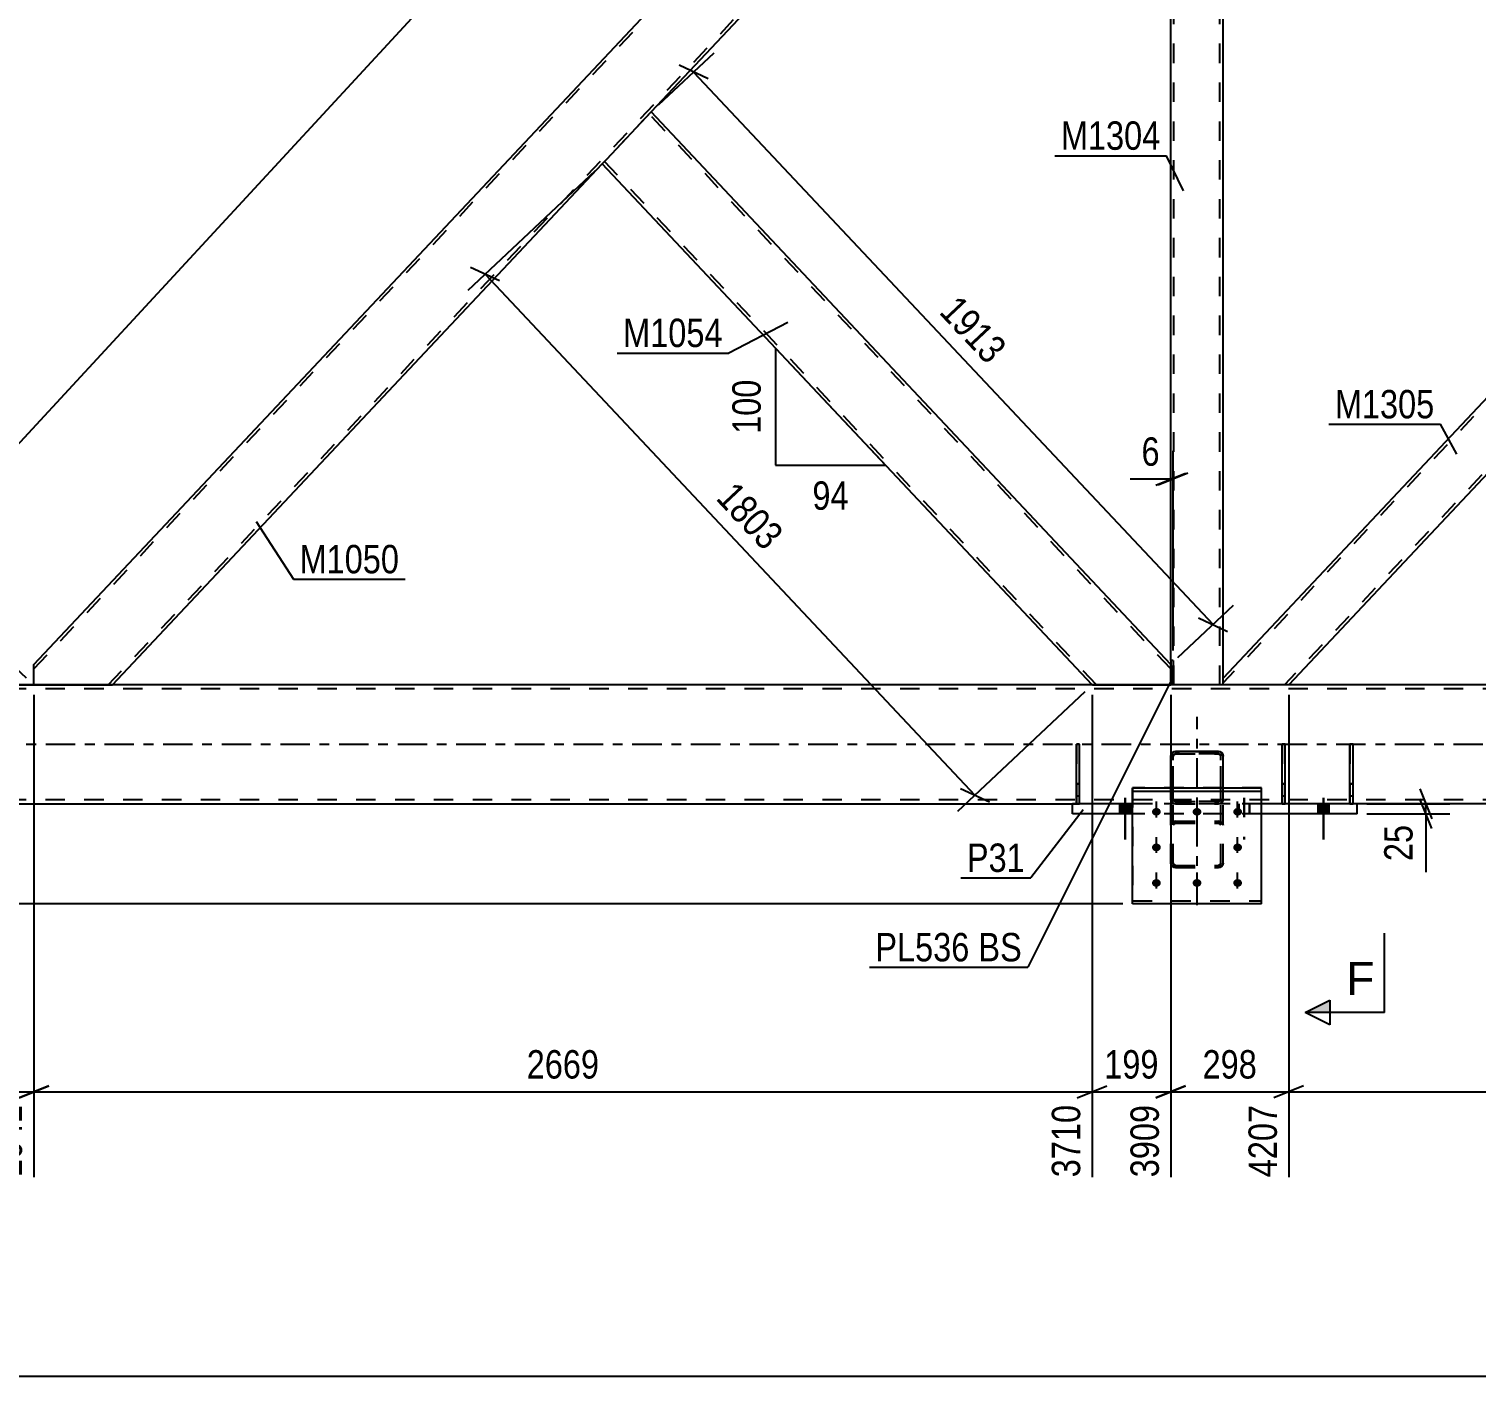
# Model space of a CAD drawing. Header units: millimetres. Extents: x -185 to 1004, y -593 to 248.
# Drawn here: x -57 to 89.1, y -191.3 to -55.4 of the extents above; entities that cross this region are included whole.
import ezdxf

# ---------------------------------------------------------------- set-up
doc = ezdxf.new("R2010")
doc.units = ezdxf.units.MM
doc.linetypes.add('DXK_LINE_DOT2', pattern=[3.9198, 1.9599, -1.9599])
doc.linetypes.add('DXK_LINE_DOT3', pattern=[5.9187, 2.979, -0.9799, 0.9799, -0.9799])
doc.styles.add('Arial', font='ARIAL.TTF', dxfattribs={"height": 0.2})
doc.styles.add('Arial Narrow', font='ARIALN.TTF', dxfattribs={"height": 0.2})

# ---------------------------------------------------------------- blocks, each defined once
blk = doc.blocks.new('Part-761544866-1438 - 1400')
at = {"color": 7, "linetype": 'DXK_LINE_DOT2'}
for p, q in [((172.07, -6), (63.54, -121.41)), ((178.26, -6.19), (69.73, -121.6)), ((178.26, -6), (171.64, -6)), ((120.9, -59.95), (117.28, -63.8)), ((124.53, -63.8), (120.9, -67.65)), ((70.17, -121.6), (63.54, -121.6))]:
    blk.add_line(p, q, dxfattribs=at)
at = {"color": 2, "linetype": 'Continuous'}
for p, q in [((171.64, -6), (120.9, -59.95)), ((178.26, -6.66), (124.53, -63.8)), ((178.26, -6.66), (178.26, -6)), ((117.28, -63.8), (63.54, -120.94)), ((120.9, -67.65), (70.17, -121.6)), ((63.54, -121.6), (63.54, -120.94))]:
    blk.add_line(p, q, dxfattribs=at)
blk = doc.blocks.new('Part-761544866-1507 - 1400')
at = {"color": 7, "linetype": 'DXK_LINE_DOT2'}
for p, q in [((69.5, -127.6), (69.5, -133.6)), ((69.82, -127.6), (69.5, -127.6)), ((69.82, -133.6), (69.82, -127.6)), ((69.82, -131.6), (69.5, -131.6)), ((69.5, -132.8), (69.82, -132.8)), ((69.5, -133.6), (69.82, -133.6))]:
    blk.add_line(p, q, dxfattribs=at)
blk = doc.blocks.new('Part-761544866-1512 - 1400')
at = {"color": 7, "linetype": 'DXK_LINE_DOT2'}
for p, q in [((67.41, -132), (54.41, -132)), ((54.41, -132), (54.41, -143.69)), ((54.41, -132.31), (67.41, -132.31)), ((67.41, -143.69), (67.41, -132)), ((54.41, -143.38), (67.41, -143.38))]:
    blk.add_line(p, q, dxfattribs=at)
at = {"color": 2, "linetype": 'Continuous'}
blk.add_line((67.41, -143.69), (54.41, -143.69), dxfattribs=at)
blk = doc.blocks.new('Part-761544866-1503 - 1400')
at = {"color": 2, "linetype": 'Continuous'}
for p, q in [((48.74, -133.6), (48.74, -127.6)), ((48.74, -127.6), (49.06, -127.6)), ((49.06, -133.6), (49.06, -127.6)), ((48.74, -131.6), (49.06, -131.6)), ((49.06, -133.6), (48.74, -133.6))]:
    blk.add_line(p, q, dxfattribs=at)
at = {"color": 7, "linetype": 'DXK_LINE_DOT2'}
blk.add_line((48.74, -132.8), (49.06, -132.8), dxfattribs=at)
blk = doc.blocks.new('Part-761544866-1504 - 1400')
at = {"color": 2, "linetype": 'Continuous'}
for p, q in [((69.5, -133.6), (69.5, -127.6)), ((69.5, -127.6), (69.82, -127.6)), ((69.82, -133.6), (69.82, -127.6)), ((69.5, -131.6), (69.82, -131.6)), ((69.82, -133.6), (69.5, -133.6))]:
    blk.add_line(p, q, dxfattribs=at)
at = {"color": 7, "linetype": 'DXK_LINE_DOT2'}
blk.add_line((69.5, -132.8), (69.82, -132.8), dxfattribs=at)
blk = doc.blocks.new('Part-761544866-1505 - 1400')
at = {"color": 2, "linetype": 'Continuous'}
for p, q in [((76.34, -133.6), (76.34, -127.6)), ((76.34, -127.6), (76.66, -127.6)), ((76.66, -133.6), (76.66, -127.6)), ((76.34, -131.6), (76.66, -131.6)), ((76.66, -133.6), (76.34, -133.6))]:
    blk.add_line(p, q, dxfattribs=at)
at = {"color": 7, "linetype": 'DXK_LINE_DOT2'}
blk.add_line((76.34, -132.8), (76.66, -132.8), dxfattribs=at)
blk = doc.blocks.new('Part-761544866-1506 - 1400')
at = {"color": 7, "linetype": 'DXK_LINE_DOT2'}
for p, q in [((48.74, -127.6), (48.74, -133.6)), ((49.06, -127.6), (48.74, -127.6)), ((49.06, -133.6), (49.06, -127.6)), ((49.06, -131.6), (48.74, -131.6)), ((48.74, -132.8), (49.06, -132.8)), ((48.74, -133.6), (49.06, -133.6))]:
    blk.add_line(p, q, dxfattribs=at)
blk = doc.blocks.new('Part-761544866-1508 - 1400')
at = {"color": 7, "linetype": 'DXK_LINE_DOT2'}
for p, q in [((76.34, -127.6), (76.34, -133.6)), ((76.66, -127.6), (76.34, -127.6)), ((76.66, -133.6), (76.66, -127.6)), ((76.66, -131.6), (76.34, -131.6)), ((76.34, -132.8), (76.66, -132.8)), ((76.34, -133.6), (76.66, -133.6))]:
    blk.add_line(p, q, dxfattribs=at)
blk = doc.blocks.new('Part-761544866-1509 - 1400')
at = {"color": 2, "linetype": 'Continuous'}
for p, q in [((54.41, -132), (67.41, -132)), ((54.41, -143.68), (54.41, -132)), ((54.41, -132.31), (67.41, -132.31)), ((67.41, -143.68), (67.41, -132)), ((67.41, -143.68), (54.41, -143.68))]:
    blk.add_line(p, q, dxfattribs=at)
at = {"color": 7, "linetype": 'DXK_LINE_DOT2'}
blk.add_line((54.41, -143.37), (67.41, -143.37), dxfattribs=at)
blk = doc.blocks.new('Part-761544866-1513 - 1400')
at = {"color": 7, "linetype": 'DXK_LINE_DOT3'}
blk.add_line((60.91, -143.82), (60.91, -124.82), dxfattribs=at)
at = {"color": 2, "linetype": 'Continuous'}
for p, q in [((58.31, -128.62), (58.41, -128.46)), ((58.41, -128.46), (58.57, -128.36)), ((58.57, -128.36), (58.75, -128.32)), ((58.75, -128.32), (63.07, -128.32)), ((63.07, -128.32), (63.25, -128.36)), ((63.25, -128.36), (63.41, -128.46)), ((63.41, -128.46), (63.51, -128.62)), ((58.27, -128.8), (58.31, -128.62)), ((58.27, -132), (58.27, -128.8)), ((63.51, -128.62), (63.55, -128.8)), ((63.55, -132), (63.55, -128.8))]:
    blk.add_line(p, q, dxfattribs=at)
at = {"color": 7, "linetype": 'DXK_LINE_DOT2'}
for p, q in [((58.53, -128.71), (58.51, -128.8)), ((58.51, -139.6), (58.51, -128.8)), ((58.58, -128.63), (58.53, -128.71)), ((58.66, -128.58), (58.58, -128.63)), ((58.75, -128.56), (58.66, -128.58)), ((58.75, -128.56), (63.07, -128.56)), ((63.16, -128.58), (63.07, -128.56)), ((63.24, -128.63), (63.16, -128.58)), ((63.29, -128.71), (63.24, -128.63)), ((63.31, -128.8), (63.29, -128.71)), ((63.31, -139.6), (63.31, -128.8)), ((58.27, -139.6), (58.27, -132)), ((63.55, -139.6), (63.55, -132)), ((58.31, -133.3), (58.27, -133.12)), ((58.41, -133.46), (58.31, -133.3)), ((58.57, -133.56), (58.41, -133.46)), ((58.51, -133.12), (58.53, -133.21)), ((58.53, -133.21), (58.58, -133.29)), ((58.75, -133.6), (58.57, -133.56)), ((58.58, -133.29), (58.66, -133.34)), ((58.66, -133.34), (58.75, -133.36)), ((58.75, -133.36), (63.07, -133.36)), ((58.75, -133.6), (63.07, -133.6)), ((63.07, -133.36), (63.16, -133.34)), ((63.25, -133.56), (63.07, -133.6)), ((63.16, -133.34), (63.24, -133.29)), ((63.24, -133.29), (63.29, -133.21)), ((63.41, -133.46), (63.25, -133.56)), ((63.29, -133.21), (63.31, -133.12)), ((63.51, -133.3), (63.41, -133.46)), ((63.55, -133.12), (63.51, -133.3)), ((58.31, -135.61), (58.27, -135.77)), ((58.41, -135.47), (58.31, -135.61)), ((58.57, -135.38), (58.41, -135.47)), ((58.51, -135.77), (58.53, -135.69)), ((58.53, -135.69), (58.58, -135.62)), ((58.75, -135.35), (58.57, -135.38)), ((58.58, -135.62), (58.66, -135.58)), ((58.66, -135.58), (58.75, -135.56)), ((58.75, -135.35), (63.07, -135.35)), ((58.75, -135.56), (63.07, -135.56)), ((63.25, -135.38), (63.07, -135.35)), ((63.07, -135.56), (63.16, -135.58)), ((63.16, -135.58), (63.24, -135.62)), ((63.24, -135.62), (63.29, -135.69)), ((63.41, -135.47), (63.25, -135.38)), ((63.29, -135.69), (63.31, -135.77)), ((63.51, -135.61), (63.41, -135.47)), ((63.55, -135.77), (63.51, -135.61)), ((58.27, -139.6), (58.31, -139.76)), ((58.31, -139.76), (58.41, -139.9)), ((58.41, -139.9), (58.57, -139.99)), ((58.53, -139.68), (58.51, -139.6)), ((58.58, -139.75), (58.53, -139.68)), ((58.57, -139.99), (58.75, -140.02)), ((58.66, -139.8), (58.58, -139.75)), ((58.75, -139.81), (58.66, -139.8)), ((58.75, -139.81), (63.07, -139.81)), ((58.75, -140.02), (63.07, -140.02)), ((63.16, -139.8), (63.07, -139.81)), ((63.07, -140.02), (63.25, -139.99)), ((63.24, -139.75), (63.16, -139.8)), ((63.29, -139.68), (63.24, -139.75)), ((63.25, -139.99), (63.41, -139.9)), ((63.31, -139.6), (63.29, -139.68)), ((63.41, -139.9), (63.51, -139.76)), ((63.51, -139.76), (63.55, -139.6))]:
    blk.add_line(p, q, dxfattribs=at)
blk = doc.blocks.new('Part-761544866-1514 - 1400')
at = {"color": 2, "linetype": 'Continuous'}
for p, q in [((58.41, -128.46), (58.31, -128.62)), ((58.57, -128.36), (58.41, -128.46)), ((58.75, -128.32), (58.57, -128.36)), ((63.07, -128.32), (58.75, -128.32)), ((63.25, -128.36), (63.07, -128.32)), ((63.41, -128.46), (63.25, -128.36)), ((63.51, -128.62), (63.41, -128.46)), ((58.31, -128.62), (58.27, -128.8)), ((63.55, -128.8), (63.51, -128.62))]:
    blk.add_line(p, q, dxfattribs=at)
at = {"color": 7, "linetype": 'DXK_LINE_DOT2'}
for p, q in [((58.57, -128.36), (58.75, -128.32)), ((63.07, -128.32), (63.25, -128.36)), ((58.27, -128.8), (58.31, -128.62)), ((58.27, -133.12), (58.27, -128.8)), ((58.51, -128.8), (58.53, -128.71)), ((58.51, -133.12), (58.51, -128.8)), ((58.53, -128.71), (58.58, -128.63)), ((58.58, -128.63), (58.66, -128.58)), ((58.66, -128.58), (58.75, -128.56)), ((63.07, -128.56), (58.75, -128.56)), ((63.07, -128.56), (63.16, -128.58)), ((63.16, -128.58), (63.24, -128.63)), ((63.24, -128.63), (63.29, -128.71)), ((63.29, -128.71), (63.31, -128.8)), ((63.31, -133.12), (63.31, -128.8)), ((63.51, -128.62), (63.55, -128.8)), ((63.55, -133.12), (63.55, -128.8)), ((58.27, -133.12), (58.31, -133.3)), ((58.31, -133.3), (58.27, -133.12)), ((58.31, -133.3), (58.41, -133.46)), ((58.41, -133.46), (58.57, -133.56)), ((58.53, -133.21), (58.51, -133.12)), ((58.58, -133.29), (58.53, -133.21)), ((58.57, -133.56), (58.75, -133.6)), ((58.75, -133.6), (58.57, -133.56)), ((58.66, -133.34), (58.58, -133.29)), ((58.75, -133.36), (58.66, -133.34)), ((63.07, -133.36), (58.75, -133.36)), ((63.07, -133.6), (58.75, -133.6)), ((63.16, -133.34), (63.07, -133.36)), ((63.07, -133.6), (63.25, -133.56)), ((63.25, -133.56), (63.07, -133.6)), ((63.24, -133.29), (63.16, -133.34)), ((63.29, -133.21), (63.24, -133.29)), ((63.25, -133.56), (63.41, -133.46)), ((63.31, -133.12), (63.29, -133.21)), ((63.41, -133.46), (63.51, -133.3)), ((63.51, -133.3), (63.55, -133.12)), ((63.55, -133.12), (63.51, -133.3))]:
    blk.add_line(p, q, dxfattribs=at)
at = {"color": 7, "linetype": 'DXK_LINE_DOT3'}
blk.add_line((60.91, -130.96), (60.91, -130.96), dxfattribs=at)
at = {"color": 7, "linetype": 'DXK_LINE_DOT2'}
for centre, start, end in [((58.75, -128.8), 112.5, 157.5), ((63.07, -128.8), 22.5, 67.5), ((58.75, -133.12), 202.5, 247.5), ((63.07, -133.12), 292.5, 337.5)]:
    blk.add_arc(centre, 0.48, start, end, dxfattribs=at)
blk = doc.blocks.new('Part-761544866-1515 - 1400')
at = {"color": 7, "linetype": 'DXK_LINE_DOT3'}
blk.add_line((60.91, -143.82), (60.91, -124.82), dxfattribs=at)
at = {"color": 7, "linetype": 'DXK_LINE_DOT2'}
for p, q in [((58.41, -128.46), (58.31, -128.62)), ((58.57, -128.36), (58.41, -128.46)), ((58.75, -128.32), (58.57, -128.36)), ((58.75, -128.32), (63.07, -128.32)), ((63.25, -128.36), (63.07, -128.32)), ((63.41, -128.46), (63.25, -128.36)), ((63.51, -128.62), (63.41, -128.46)), ((58.31, -128.62), (58.27, -128.8)), ((58.27, -139.6), (58.27, -128.8)), ((58.51, -128.8), (58.53, -128.71)), ((58.51, -139.6), (58.51, -128.8)), ((58.53, -128.71), (58.58, -128.63)), ((58.58, -128.63), (58.66, -128.58)), ((58.66, -128.58), (58.75, -128.56)), ((58.75, -128.56), (63.07, -128.56)), ((63.07, -128.56), (63.16, -128.58)), ((63.16, -128.58), (63.24, -128.63)), ((63.24, -128.63), (63.29, -128.71)), ((63.29, -128.71), (63.31, -128.8)), ((63.31, -139.6), (63.31, -128.8)), ((63.55, -128.8), (63.51, -128.62)), ((63.55, -139.6), (63.55, -128.8)), ((58.27, -133.12), (58.31, -133.3)), ((58.31, -133.3), (58.41, -133.46)), ((58.41, -133.46), (58.57, -133.56)), ((58.53, -133.21), (58.51, -133.12)), ((58.58, -133.29), (58.53, -133.21)), ((58.57, -133.56), (58.75, -133.6)), ((58.66, -133.34), (58.58, -133.29)), ((58.75, -133.36), (58.66, -133.34)), ((58.75, -133.36), (63.07, -133.36)), ((58.75, -133.6), (63.07, -133.6)), ((63.16, -133.34), (63.07, -133.36)), ((63.07, -133.6), (63.25, -133.56)), ((63.24, -133.29), (63.16, -133.34)), ((63.29, -133.21), (63.24, -133.29)), ((63.25, -133.56), (63.41, -133.46)), ((63.31, -133.12), (63.29, -133.21)), ((63.41, -133.46), (63.51, -133.3)), ((63.51, -133.3), (63.55, -133.12)), ((58.27, -135.77), (58.31, -135.61)), ((58.31, -135.61), (58.41, -135.47)), ((58.41, -135.47), (58.57, -135.38)), ((58.53, -135.69), (58.51, -135.77)), ((58.58, -135.62), (58.53, -135.69)), ((58.57, -135.38), (58.75, -135.35)), ((58.66, -135.58), (58.58, -135.62)), ((58.75, -135.56), (58.66, -135.58)), ((58.75, -135.35), (63.07, -135.35)), ((58.75, -135.56), (63.07, -135.56)), ((63.07, -135.35), (63.25, -135.38)), ((63.16, -135.58), (63.07, -135.56)), ((63.24, -135.62), (63.16, -135.58)), ((63.29, -135.69), (63.24, -135.62)), ((63.25, -135.38), (63.41, -135.47)), ((63.31, -135.77), (63.29, -135.69)), ((63.41, -135.47), (63.51, -135.61)), ((63.51, -135.61), (63.55, -135.77)), ((58.31, -139.76), (58.27, -139.6)), ((58.41, -139.9), (58.31, -139.76)), ((58.57, -139.99), (58.41, -139.9)), ((58.51, -139.6), (58.53, -139.68)), ((58.53, -139.68), (58.58, -139.75)), ((58.75, -140.03), (58.57, -139.99)), ((58.58, -139.75), (58.66, -139.8)), ((58.66, -139.8), (58.75, -139.81)), ((58.75, -139.81), (63.07, -139.81)), ((58.75, -140.03), (63.07, -140.03)), ((63.07, -139.81), (63.16, -139.8)), ((63.25, -139.99), (63.07, -140.03)), ((63.16, -139.8), (63.24, -139.75)), ((63.24, -139.75), (63.29, -139.68)), ((63.41, -139.9), (63.25, -139.99)), ((63.29, -139.68), (63.31, -139.6)), ((63.51, -139.76), (63.41, -139.9)), ((63.55, -139.6), (63.51, -139.76))]:
    blk.add_line(p, q, dxfattribs=at)
blk = doc.blocks.new('Part-761544866-1516 - 1400')
at = {"color": 7, "linetype": 'DXK_LINE_DOT2'}
for p, q in [((58.31, -128.62), (58.41, -128.46)), ((58.41, -128.46), (58.57, -128.36)), ((58.57, -128.36), (58.75, -128.32)), ((58.75, -128.32), (58.57, -128.36)), ((63.07, -128.32), (58.75, -128.32)), ((63.07, -128.32), (63.25, -128.36)), ((63.25, -128.36), (63.07, -128.32)), ((63.25, -128.36), (63.41, -128.46)), ((63.41, -128.46), (63.51, -128.62)), ((58.27, -128.8), (58.31, -128.62)), ((58.31, -128.62), (58.27, -128.8)), ((58.27, -133.12), (58.27, -128.8)), ((58.53, -128.71), (58.51, -128.8)), ((58.51, -133.12), (58.51, -128.8)), ((58.58, -128.63), (58.53, -128.71)), ((58.66, -128.58), (58.58, -128.63)), ((58.75, -128.56), (58.66, -128.58)), ((63.07, -128.56), (58.75, -128.56)), ((63.16, -128.58), (63.07, -128.56)), ((63.24, -128.63), (63.16, -128.58)), ((63.29, -128.71), (63.24, -128.63)), ((63.31, -128.8), (63.29, -128.71)), ((63.31, -133.12), (63.31, -128.8)), ((63.51, -128.62), (63.55, -128.8)), ((63.55, -128.8), (63.51, -128.62)), ((63.55, -133.12), (63.55, -128.8)), ((58.31, -133.3), (58.27, -133.12)), ((58.27, -133.12), (58.28, -133.17)), ((58.28, -133.17), (58.31, -133.3)), ((58.41, -133.46), (58.31, -133.3)), ((58.57, -133.56), (58.41, -133.46)), ((58.51, -133.12), (58.53, -133.21)), ((58.53, -133.21), (58.58, -133.29)), ((58.75, -133.6), (58.57, -133.56)), ((58.57, -133.56), (58.75, -133.6)), ((58.58, -133.29), (58.66, -133.34)), ((58.66, -133.34), (58.75, -133.36)), ((63.07, -133.36), (58.75, -133.36)), ((63.07, -133.6), (58.75, -133.6)), ((63.07, -133.36), (63.16, -133.34)), ((63.25, -133.56), (63.07, -133.6)), ((63.07, -133.6), (63.25, -133.56)), ((63.16, -133.34), (63.24, -133.29)), ((63.24, -133.29), (63.29, -133.21)), ((63.41, -133.46), (63.25, -133.56)), ((63.29, -133.21), (63.31, -133.12)), ((63.51, -133.3), (63.41, -133.46)), ((63.55, -133.12), (63.51, -133.3)), ((63.51, -133.3), (63.54, -133.17)), ((63.54, -133.17), (63.55, -133.12))]:
    blk.add_line(p, q, dxfattribs=at)
at = {"color": 7, "linetype": 'DXK_LINE_DOT3'}
blk.add_line((60.91, -130.96), (60.91, -130.96), dxfattribs=at)
at = {"color": 7, "linetype": 'DXK_LINE_DOT2'}
for centre, start, end in [((58.75, -128.8), 112.5, 157.5), ((63.07, -128.8), 22.5, 67.5), ((58.75, -133.12), 202.5, 247.5), ((63.07, -133.12), 292.5, 337.5)]:
    blk.add_arc(centre, 0.48, start, end, dxfattribs=at)
blk = doc.blocks.new('Part-761544866-1611 - 1400')
at = {"color": 2, "linetype": 'Continuous'}
for p, q in [((48.34, -134.6), (48.34, -133.6)), ((54.41, -133.6), (48.34, -133.6)), ((77.06, -133.6), (67.41, -133.6)), ((77.06, -134.6), (77.06, -133.6)), ((54.41, -134.6), (48.34, -134.6)), ((77.06, -134.6), (67.41, -134.6))]:
    blk.add_line(p, q, dxfattribs=at)
at = {"color": 7, "linetype": 'DXK_LINE_DOT2'}
for p, q in [((67.41, -133.6), (54.41, -133.6)), ((67.41, -134.6), (54.41, -134.6))]:
    blk.add_line(p, q, dxfattribs=at)
blk = doc.blocks.new('Part-761544866-1634 - 1400')
at = {"color": 2, "linetype": 'Continuous'}
for p, q in [((-56.46, -119.54), (50.32, -6)), ((50.38, -6), (50.38, -6)), ((54.41, -6), (50.38, -6)), ((58.26, -7.13), (58.26, -6.48)), ((58.26, -8.06), (5.84, -63.8)), ((-48.51, -121.6), (0.9, -69.05)), ((-56.46, -121.6), (-56.46, -119.54)), ((-56.46, -121.6), (-48.58, -121.6))]:
    blk.add_line(p, q, dxfattribs=at)
at = {"color": 7, "linetype": 'DXK_LINE_DOT2'}
for p, q in [((-56.46, -120), (50.76, -6)), ((50.38, -6), (50.32, -6)), ((58.26, -6), (54.41, -6)), ((58.26, -6.48), (58.26, -6)), ((58.26, -8.06), (58.26, -7.13)), ((-48.95, -121.6), (58.26, -7.59)), ((5.84, -63.8), (0.9, -69.05)), ((-48.58, -121.6), (-48.51, -121.6))]:
    blk.add_line(p, q, dxfattribs=at)
blk = doc.blocks.new('Bolt-761544866-1844 - 1400')
at = {"color": 1, "linetype": 'DXK_LINE_DOT2'}
for p, q in [((56.81, -134.97), (56.81, -133.36)), ((60.91, -134.97), (60.91, -133.36)), ((65.01, -134.97), (65.01, -133.36)), ((56.81, -138.56), (56.81, -136.95)), ((65.01, -138.56), (65.01, -136.95)), ((56.81, -142.15), (56.81, -140.54)), ((60.91, -142.15), (60.91, -140.54)), ((65.01, -142.15), (65.01, -140.54))]:
    blk.add_line(p, q, dxfattribs=at)
blk = doc.blocks.new('Bolt-761544866-1832 - 1400')
at = {"linetype": 'Continuous'}
for points in [[(54.2, -133.6), (53.12, -133.6), (53.12, -134.6), (54.2, -134.6)], [(74.2, -133.6), (73.12, -133.6), (73.12, -134.6), (74.2, -134.6)]]:
    blk.add_hatch(color=1, dxfattribs=at).paths.add_polyline_path(points)
at = {"color": 1, "linetype": 'Continuous'}
for p, q in [((53.12, -133.6), (53.12, -134.6)), ((53.66, -133), (53.66, -137.2)), ((54.2, -133.6), (54.2, -134.6)), ((73.12, -133.6), (73.12, -134.6)), ((73.66, -133), (73.66, -137.2)), ((74.2, -133.6), (74.2, -134.6))]:
    blk.add_line(p, q, dxfattribs=at)
at = {"color": 1, "linetype": 'DXK_LINE_DOT2'}
for p, q in [((65.12, -133.6), (65.12, -134.6)), ((65.66, -133), (65.66, -137.2)), ((66.2, -133.6), (66.2, -134.6))]:
    blk.add_line(p, q, dxfattribs=at)
blk = doc.blocks.new('Part-761544866-1814 - 1400')
at = {"color": 2, "linetype": 'Continuous'}
for p, q in [((58.5, -119.14), (58.26, -119.14)), ((58.26, -119.14), (58.26, -121.6)), ((58.5, -119.14), (58.5, -121.6)), ((58.5, -121.6), (58.26, -121.6))]:
    blk.add_line(p, q, dxfattribs=at)
blk = doc.blocks.new('Part-761544866-1819 - 1400')
at = {"color": 7, "linetype": 'DXK_LINE_DOT2'}
for p, q in [((58.26, -121.6), (58.26, -119.14)), ((58.5, -119.14), (58.26, -119.14)), ((58.5, -121.6), (58.5, -119.14)), ((58.5, -121.6), (58.26, -121.6))]:
    blk.add_line(p, q, dxfattribs=at)
blk = doc.blocks.new('Bolt-761544866-1833 - 1400')
at = {"linetype": 'Continuous'}
for points in [[(54.17, -133.6), (53.09, -133.6), (53.09, -134.6), (54.17, -134.6)], [(74.17, -133.6), (73.09, -133.6), (73.09, -134.6), (74.17, -134.6)]]:
    blk.add_hatch(color=1, dxfattribs=at).paths.add_polyline_path(points)
at = {"color": 1, "linetype": 'Continuous'}
for p, q in [((53.09, -133.6), (53.09, -134.6)), ((53.63, -133), (53.63, -137.2)), ((54.17, -133.6), (54.17, -134.6)), ((73.09, -133.6), (73.09, -134.6)), ((73.63, -133), (73.63, -137.2)), ((74.17, -133.6), (74.17, -134.6))]:
    blk.add_line(p, q, dxfattribs=at)
at = {"color": 1, "linetype": 'DXK_LINE_DOT2'}
for p, q in [((65.09, -133.6), (65.09, -134.6)), ((65.63, -133), (65.63, -137.2)), ((66.17, -133.6), (66.17, -134.6))]:
    blk.add_line(p, q, dxfattribs=at)
blk = doc.blocks.new('Bolt-761544866-1845 - 1400')
at = {"linetype": 'Continuous'}
for points in [[(56.81, -134.02), (56.9, -134.03), (56.99, -134.05), (57.07, -134.1), (57.14, -134.15), (57.19, -134.21), (57.23, -134.29), (57.25, -134.37), (57.25, -134.45), (57.23, -134.53), (57.19, -134.6), (57.14, -134.66), (57.07, -134.72), (56.99, -134.76), (56.9, -134.78), (56.81, -134.79), (56.72, -134.78), (56.63, -134.76), (56.55, -134.72), (56.48, -134.66), (56.43, -134.6), (56.39, -134.53), (56.37, -134.45), (56.37, -134.37), (56.39, -134.29), (56.43, -134.21), (56.48, -134.15), (56.55, -134.1), (56.63, -134.05), (56.72, -134.03)], [(60.91, -134.02), (61, -134.03), (61.09, -134.05), (61.17, -134.1), (61.24, -134.15), (61.29, -134.21), (61.33, -134.29), (61.35, -134.37), (61.35, -134.45), (61.33, -134.53), (61.29, -134.6), (61.24, -134.66), (61.17, -134.72), (61.09, -134.76), (61, -134.78), (60.91, -134.79), (60.82, -134.78), (60.73, -134.76), (60.65, -134.72), (60.58, -134.66), (60.53, -134.6), (60.49, -134.53), (60.47, -134.45), (60.47, -134.37), (60.49, -134.29), (60.53, -134.21), (60.58, -134.15), (60.65, -134.1), (60.73, -134.05), (60.82, -134.03)], [(65.01, -134.02), (65.1, -134.03), (65.19, -134.05), (65.27, -134.1), (65.34, -134.15), (65.39, -134.21), (65.43, -134.29), (65.45, -134.37), (65.45, -134.45), (65.43, -134.53), (65.39, -134.6), (65.34, -134.66), (65.27, -134.72), (65.19, -134.76), (65.1, -134.78), (65.01, -134.79), (64.92, -134.78), (64.83, -134.76), (64.75, -134.72), (64.68, -134.66), (64.63, -134.6), (64.59, -134.53), (64.57, -134.45), (64.57, -134.37), (64.59, -134.29), (64.63, -134.21), (64.68, -134.15), (64.75, -134.1), (64.83, -134.05), (64.92, -134.03)], [(56.81, -137.61), (56.9, -137.62), (56.99, -137.64), (57.07, -137.68), (57.14, -137.74), (57.19, -137.8), (57.23, -137.88), (57.25, -137.95), (57.25, -138.04), (57.23, -138.11), (57.19, -138.19), (57.14, -138.25), (57.07, -138.31), (56.99, -138.35), (56.9, -138.37), (56.81, -138.38), (56.72, -138.37), (56.63, -138.35), (56.55, -138.31), (56.48, -138.25), (56.43, -138.19), (56.39, -138.11), (56.37, -138.04), (56.37, -137.95), (56.39, -137.88), (56.43, -137.8), (56.48, -137.74), (56.55, -137.68), (56.63, -137.64), (56.72, -137.62)], [(65.01, -137.61), (65.1, -137.62), (65.19, -137.64), (65.27, -137.68), (65.34, -137.74), (65.39, -137.8), (65.43, -137.88), (65.45, -137.95), (65.45, -138.04), (65.43, -138.11), (65.39, -138.19), (65.34, -138.25), (65.27, -138.31), (65.19, -138.35), (65.1, -138.37), (65.01, -138.38), (64.92, -138.37), (64.83, -138.35), (64.75, -138.31), (64.68, -138.25), (64.63, -138.19), (64.59, -138.11), (64.57, -138.04), (64.57, -137.95), (64.59, -137.88), (64.63, -137.8), (64.68, -137.74), (64.75, -137.68), (64.83, -137.64), (64.92, -137.62)], [(56.81, -141.2), (56.9, -141.21), (56.99, -141.23), (57.07, -141.27), (57.14, -141.33), (57.19, -141.39), (57.23, -141.46), (57.25, -141.54), (57.25, -141.62), (57.23, -141.7), (57.19, -141.78), (57.14, -141.84), (57.07, -141.9), (56.99, -141.94), (56.9, -141.96), (56.81, -141.97), (56.72, -141.96), (56.63, -141.94), (56.55, -141.9), (56.48, -141.84), (56.43, -141.78), (56.39, -141.7), (56.37, -141.62), (56.37, -141.54), (56.39, -141.46), (56.43, -141.39), (56.48, -141.33), (56.55, -141.27), (56.63, -141.23), (56.72, -141.21)], [(60.91, -141.2), (61, -141.21), (61.09, -141.23), (61.17, -141.27), (61.24, -141.33), (61.29, -141.39), (61.33, -141.46), (61.35, -141.54), (61.35, -141.62), (61.33, -141.7), (61.29, -141.78), (61.24, -141.84), (61.17, -141.9), (61.09, -141.94), (61, -141.96), (60.91, -141.97), (60.82, -141.96), (60.73, -141.94), (60.65, -141.9), (60.58, -141.84), (60.53, -141.78), (60.49, -141.7), (60.47, -141.62), (60.47, -141.54), (60.49, -141.46), (60.53, -141.39), (60.58, -141.33), (60.65, -141.27), (60.73, -141.23), (60.82, -141.21)], [(65.01, -141.2), (65.1, -141.21), (65.19, -141.23), (65.27, -141.27), (65.34, -141.33), (65.39, -141.39), (65.43, -141.46), (65.45, -141.54), (65.45, -141.62), (65.43, -141.7), (65.39, -141.78), (65.34, -141.84), (65.27, -141.9), (65.19, -141.94), (65.1, -141.96), (65.01, -141.97), (64.92, -141.96), (64.83, -141.94), (64.75, -141.9), (64.68, -141.84), (64.63, -141.78), (64.59, -141.7), (64.57, -141.62), (64.57, -141.54), (64.59, -141.46), (64.63, -141.39), (64.68, -141.33), (64.75, -141.27), (64.83, -141.23), (64.92, -141.21)]]:
    blk.add_hatch(color=1, dxfattribs=at).paths.add_polyline_path(points)
at = {"color": 1, "linetype": 'Continuous'}
for p, q in [((56.81, -134.97), (56.81, -133.36)), ((60.91, -134.97), (60.91, -133.36)), ((65.01, -134.97), (65.01, -133.36)), ((56.81, -138.56), (56.81, -136.95)), ((65.01, -138.56), (65.01, -136.95)), ((56.81, -142.14), (56.81, -140.54)), ((60.91, -142.14), (60.91, -140.54)), ((65.01, -142.14), (65.01, -140.54))]:
    blk.add_line(p, q, dxfattribs=at)
blk = doc.blocks.new('Part-761544866-1859 - 1400')
at = {"color": 2, "linetype": 'Continuous'}
for p, q in [((-67.1, -121.6), (-56.46, -121.6)), ((50.38, -121.6), (-48.58, -121.6)), ((58.26, -121.6), (58.26, -121.6)), ((859.1, -121.6), (58.5, -121.6)), ((-67.1, -133.6), (48.74, -133.6)), ((54.41, -133.6), (49.06, -133.6)), ((69.5, -133.6), (67.41, -133.6)), ((76.34, -133.6), (69.82, -133.6)), ((294.4, -133.6), (76.66, -133.6))]:
    blk.add_line(p, q, dxfattribs=at)
at = {"color": 7, "linetype": 'DXK_LINE_DOT2'}
for p, q in [((863.9, -122), (-67.1, -122)), ((863.9, -121.6), (-56.46, -121.6)), ((-56.46, -121.6), (-48.58, -121.6)), ((58.26, -121.6), (50.38, -121.6)), ((58.5, -121.6), (58.26, -121.6)), ((863.9, -133.2), (-67.1, -133.2)), ((863.9, -133.6), (48.74, -133.6)), ((48.74, -133.6), (49.06, -133.6)), ((67.41, -133.6), (54.41, -133.6)), ((69.82, -133.6), (69.5, -133.6)), ((76.66, -133.6), (76.34, -133.6))]:
    blk.add_line(p, q, dxfattribs=at)
at = {"color": 7, "linetype": 'DXK_LINE_DOT3'}
blk.add_line((-67.1, -127.6), (863.9, -127.6), dxfattribs=at)
blk = doc.blocks.new('Part-761544866-1937 - 1400')
at = {"color": 2, "linetype": 'Continuous'}
for p, q in [((1.34, -68.59), (5.84, -63.8)), ((58.26, -119.54), (5.84, -63.8)), ((1.03, -68.92), (1.34, -68.59)), ((0.9, -69.05), (1.03, -68.92)), ((50.32, -121.6), (0.9, -69.05)), ((58.26, -121.6), (58.26, -120.47)), ((50.38, -121.6), (58.26, -121.6))]:
    blk.add_line(p, q, dxfattribs=at)
at = {"color": 7, "linetype": 'DXK_LINE_DOT2'}
for p, q in [((58.26, -120), (5.62, -64.03)), ((1.17, -68.77), (1.34, -68.59)), ((1.26, -68.68), (1.03, -68.92)), ((1.12, -68.82), (1.14, -68.8)), ((50.76, -121.6), (1.12, -68.82)), ((58.26, -120.47), (58.26, -119.54)), ((50.38, -121.6), (50.32, -121.6))]:
    blk.add_line(p, q, dxfattribs=at)
blk = doc.blocks.new('Part-761544866-1945 - 1400')
at = {"color": 7, "linetype": 'DXK_LINE_DOT2'}
for p, q in [((70.17, -6), (63.54, -6)), ((63.54, -6.48), (63.54, -6)), ((117.5, -63.57), (63.54, -6.19)), ((120.68, -60.18), (69.73, -6)), ((120.87, -59.98), (120.46, -60.41)), ((117.5, -63.57), (117.51, -63.55))]:
    blk.add_line(p, q, dxfattribs=at)
at = {"color": 2, "linetype": 'Continuous'}
for p, q in [((63.54, -6.66), (63.54, -6.48)), ((117.28, -63.8), (63.54, -6.66)), ((120.9, -59.95), (70.17, -6)), ((120.46, -60.41), (117.28, -63.8)), ((120.9, -59.95), (120.46, -60.41))]:
    blk.add_line(p, q, dxfattribs=at)
blk = doc.blocks.new('Part-761544866-1970 - 1400')
at = {"color": 7, "linetype": 'DXK_LINE_DOT2'}
for p, q in [((63.54, -6), (58.26, -6)), ((58.26, -8.46), (58.26, -6)), ((58.58, -121.6), (58.58, -6)), ((63.22, -121.6), (63.22, -6)), ((63.54, -6.66), (63.54, -6)), ((58.26, -121.6), (58.26, -119.14)), ((63.54, -121.6), (63.54, -120.94)), ((63.54, -121.6), (58.26, -121.6))]:
    blk.add_line(p, q, dxfattribs=at)
at = {"color": 2, "linetype": 'Continuous'}
for p, q in [((63.54, -120.94), (63.54, -6.66)), ((58.26, -119.14), (58.26, -8.46))]:
    blk.add_line(p, q, dxfattribs=at)
blk = doc.blocks.new('StraightDimension-761544866-2176 - 1400')
at = {"color": 7, "linetype": 'Continuous'}
for p, q in [((49.58, -5.32), (35.29, 7.89)), ((36.8, 4.44), (37.96, 7.46)), ((-69.41, -109.64), (37.38, 5.95)), ((-57.19, -120.92), (-71.5, -107.7)), ((-68.83, -108.13), (-69.98, -111.15))]:
    blk.add_line(p, q, dxfattribs=at)
at = {"color": 0}
blk.add_wipeout([(-13.68, -48.21), (-16.76, -45.36), (-22.54, -51.61), (-19.45, -54.46)], dxfattribs=at)
at = {"color": 3, "style": 'Arial Narrow'}
blk.add_text('3934', height=2.863, rotation=47.269, dxfattribs=at).set_placement((-19.49, -53.61))
blk = doc.blocks.new('StraightDimension-761544866-2849 - 1400')
at = {"color": 7, "linetype": 'Continuous'}
for p, q in [((83.41, -132.1), (84.61, -135.1)), ((78.06, -133.6), (86.41, -133.6)), ((84.61, -136.1), (83.41, -133.1)), ((84.01, -134.6), (84.01, -133.6)), ((78.06, -134.6), (86.41, -134.6)), ((84.01, -134.6), (84.01, -140.51)), ((84.01, -134.6), (84.01, -140.51))]:
    blk.add_line(p, q, dxfattribs=at)
at = {"color": 0}
blk.add_wipeout([(83.26, -135.13), (79.06, -135.13), (79.06, -139.98), (83.26, -139.98)], dxfattribs=at)
at = {"color": 3, "style": 'Arial Narrow'}
blk.add_text('25', height=2.863, rotation=90.0002, dxfattribs=at).set_placement((82.66, -139.38))
blk = doc.blocks.new('AngleDimension-761544866-2874 - 1400')
at = {"color": 7, "linetype": 'Continuous'}
for p, q in [((18.38, -87.64), (29.48, -99.44)), ((18.38, -87.64), (18.38, -99.44)), ((28.87, -98.79), (29.48, -99.44)), ((18.38, -99.44), (29.48, -99.44))]:
    blk.add_line(p, q, dxfattribs=at)
at = {"color": 0}
for points in [[(17.48, -90.2), (13.28, -90.2), (13.28, -96.89), (17.48, -96.89)], [(26.36, -104.54), (26.36, -100.34), (21.5, -100.34), (21.5, -104.54)]]:
    blk.add_wipeout(points, dxfattribs=at)
at = {"color": 3, "style": 'Arial Narrow'}
blk.add_text('100', height=2.863, rotation=90.0002, dxfattribs=at).set_placement((16.88, -96.29))
blk.add_text('94', height=2.863, dxfattribs=at).set_placement((22.1, -103.94))
blk = doc.blocks.new('StraightDimension-761544866-2957 - 1400')
at = {"color": 7, "linetype": 'Continuous'}
for p, q in [((58.26, -118.14), (58.26, -98)), ((58.5, -118.14), (58.5, -98)), ((56.76, -101.45), (59.76, -100.25)), ((60, -100.25), (57, -101.45)), ((58.26, -100.85), (54.18, -100.85)), ((58.26, -100.85), (54.18, -100.85)), ((58.26, -100.85), (58.5, -100.85))]:
    blk.add_line(p, q, dxfattribs=at)
at = {"color": 0}
blk.add_wipeout([(57.74, -100.1), (57.74, -95.9), (54.71, -95.9), (54.71, -100.1)], dxfattribs=at)
at = {"color": 3, "style": 'Arial Narrow'}
blk.add_text('6', height=2.86, dxfattribs=at).set_placement((55.31, -99.5))
blk = doc.blocks.new('StraightDimension-761544866-19152 - 1400')
at = {"color": 7, "linetype": 'Continuous'}
for p, q in [((-56.46, -122.6), (-56.46, -171.27)), ((50.32, -122.6), (50.32, -171.27)), ((-54.96, -162.06), (-57.96, -163.26)), ((48.82, -163.26), (51.82, -162.06)), ((-56.46, -162.66), (50.32, -162.66))]:
    blk.add_line(p, q, dxfattribs=at)
at = {"color": 0}
blk.add_wipeout([(1.19, -161.91), (1.19, -157.71), (-7.33, -157.71), (-7.33, -161.91)], dxfattribs=at)
at = {"color": 3, "style": 'Arial Narrow'}
blk.add_text('2669', height=2.863, dxfattribs=at).set_placement((-6.73, -161.31))
at = {"color": 0, "linetype": 'Continuous'}
blk.add_wipeout([(49.72, -163.36), (45.52, -163.36), (45.52, -171.87), (49.72, -171.87)], dxfattribs=at)
at = {"color": 3, "linetype": 'Continuous', "style": 'Arial Narrow'}
blk.add_text('3710', height=2.863, rotation=90.0002, dxfattribs=at).set_placement((49.12, -171.27))
blk = doc.blocks.new('StraightDimension-761544866-3352 - 1400')
at = {"color": 7, "linetype": 'Continuous'}
for p, q in [((6.57, -63.11), (12.18, -57.84)), ((11.57, -60.47), (8.64, -59.11)), ((10.11, -59.79), (62.53, -115.53)), ((58.99, -118.85), (64.6, -113.58)), ((61.06, -114.85), (63.99, -116.21))]:
    blk.add_line(p, q, dxfattribs=at)
at = {"color": 0}
blk.add_wipeout([(39.78, -90.25), (42.84, -87.37), (37.01, -81.17), (33.95, -84.04)], dxfattribs=at)
at = {"color": 3, "style": 'Arial Narrow'}
blk.add_text('1913', height=2.863, rotation=-46.7591, dxfattribs=at).set_placement((34.79, -84.07))
blk = doc.blocks.new('StraightDimension-761544866-3275 - 1400')
at = {"color": 7, "linetype": 'Continuous'}
for p, q in [((-18.1, -7), (-18.1, -38.24)), ((-80, -120.6), (-80, -32.99)), ((-78.5, -35.24), (-81.5, -36.44)), ((-80, -35.84), (-18.1, -35.84)), ((-19.6, -36.44), (-16.6, -35.24))]:
    blk.add_line(p, q, dxfattribs=at)
at = {"color": 0}
blk.add_wipeout([(-44.79, -35.09), (-44.79, -30.89), (-53.31, -30.89), (-53.31, -35.09)], dxfattribs=at)
at = {"color": 3, "style": 'Arial Narrow'}
blk.add_text('2000', height=2.863, dxfattribs=at).set_placement((-52.71, -34.49))
blk = doc.blocks.new('StraightDimension-761544866-19153 - 1400')
at = {"color": 7, "linetype": 'Continuous'}
for p, q in [((-56.46, -122.6), (-56.46, -171.27)), ((-80, -134.6), (-80, -165.79)), ((-78.5, -162.06), (-81.5, -163.26)), ((-57.96, -163.26), (-54.96, -162.06)), ((-80, -162.66), (-56.46, -162.66))]:
    blk.add_line(p, q, dxfattribs=at)
at = {"color": 0}
blk.add_wipeout([(-63.97, -161.91), (-63.97, -157.71), (-72.48, -157.71), (-72.48, -161.91)], dxfattribs=at)
at = {"color": 3, "style": 'Arial Narrow'}
blk.add_text('1041', height=2.863, dxfattribs=at).set_placement((-71.88, -161.31))
at = {"color": 0, "linetype": 'Continuous'}
for points in [[(-80.6, -163.36), (-84.8, -163.36), (-84.8, -166.39), (-80.6, -166.39)], [(-57.06, -163.36), (-61.26, -163.36), (-61.26, -171.87), (-57.06, -171.87)]]:
    blk.add_wipeout(points, dxfattribs=at)
at = {"color": 3, "linetype": 'Continuous', "style": 'Arial Narrow'}
for s, height, p in [('0', 2.86, (-81.2, -165.79)), ('1041', 2.863, (-57.66, -171.27))]:
    blk.add_text(s, height=height, rotation=90.0002, dxfattribs=at).set_placement(p)
blk = doc.blocks.new('StraightDimension-761544866-2658 - 1400')
at = {"color": 7, "linetype": 'Continuous'}
blk.add_line((62.54, -121.6), (-93.43, -121.6), dxfattribs=at)
blk = doc.blocks.new('StraightDimension-761544866-2903 - 1400')
at = {"color": 7, "linetype": 'Continuous'}
blk.add_line((-80, -191.32), (919.9, -191.32), dxfattribs=at)
blk = doc.blocks.new('StraightDimension-761544866-3308 - 1400')
at = {"color": 7, "linetype": 'Continuous'}
for p, q in [((-105.79, -1.5), (-106.99, 1.5)), ((-20.1, 0), (-109.24, 0)), ((-106.39, -127.6), (-106.39, 0)), ((-106.99, -126.1), (-105.79, -129.1)), ((-81, -127.6), (-109.24, -127.6))]:
    blk.add_line(p, q, dxfattribs=at)
at = {"color": 0}
blk.add_wipeout([(-107.14, -59.54), (-111.34, -59.54), (-111.34, -68.06), (-107.14, -68.06)], dxfattribs=at)
at = {"color": 3, "style": 'Arial Narrow'}
blk.add_text('3190', height=2.863, rotation=90.0002, dxfattribs=at).set_placement((-107.74, -67.46))
blk = doc.blocks.new('StraightDimension-761544866-3441 - 1400')
at = {"color": 7, "linetype": 'Continuous'}
for p, q in [((0.17, -69.74), (-12.67, -81.82)), ((-9.46, -80.85), (-12.39, -79.49)), ((-10.92, -80.17), (38.49, -132.72)), ((49.59, -122.29), (36.75, -134.36)), ((37.03, -132.04), (39.96, -133.4))]:
    blk.add_line(p, q, dxfattribs=at)
at = {"color": 0}
blk.add_wipeout([(17.25, -109.03), (20.31, -106.16), (14.48, -99.95), (11.42, -102.83)], dxfattribs=at)
at = {"color": 3, "style": 'Arial Narrow'}
blk.add_text('1803', height=2.863, rotation=-46.7591, dxfattribs=at).set_placement((12.27, -102.86))
blk = doc.blocks.new('StraightDimension-761544866-3461 - 1400')
at = {"color": 7, "linetype": 'Continuous'}
blk.add_line((53.41, -143.68), (-121.27, -143.68), dxfattribs=at)
blk = doc.blocks.new('StraightDimension-761544866-19149 - 1400')
at = {"color": 7, "linetype": 'Continuous'}
for p, q in [((70.17, -122.6), (70.17, -171.27)), ((171.64, -122.6), (171.64, -171.27)), ((71.67, -162.06), (68.67, -163.26)), ((170.14, -163.26), (173.14, -162.06)), ((70.17, -162.66), (171.64, -162.66))]:
    blk.add_line(p, q, dxfattribs=at)
at = {"color": 0}
blk.add_wipeout([(125.16, -161.91), (125.16, -157.71), (116.65, -157.71), (116.65, -161.91)], dxfattribs=at)
at = {"color": 3, "style": 'Arial Narrow'}
blk.add_text('2537', height=2.863, dxfattribs=at).set_placement((117.25, -161.31))
at = {"color": 0, "linetype": 'Continuous'}
blk.add_wipeout([(171.04, -163.36), (166.84, -163.36), (166.84, -171.87), (171.04, -171.87)], dxfattribs=at)
at = {"color": 3, "linetype": 'Continuous', "style": 'Arial Narrow'}
blk.add_text('6743', height=2.863, rotation=90.0002, dxfattribs=at).set_placement((170.44, -171.27))
blk = doc.blocks.new('StraightDimension-761544866-19150 - 1400')
at = {"color": 7, "linetype": 'Continuous'}
for p, q in [((58.26, -122.6), (58.26, -171.27)), ((70.17, -122.6), (70.17, -171.27)), ((56.76, -163.26), (59.76, -162.06)), ((71.67, -162.06), (68.67, -163.26)), ((58.26, -162.66), (70.17, -162.66))]:
    blk.add_line(p, q, dxfattribs=at)
at = {"color": 0}
blk.add_wipeout([(67.56, -161.91), (67.56, -157.71), (60.87, -157.71), (60.87, -161.91)], dxfattribs=at)
at = {"color": 3, "style": 'Arial Narrow'}
blk.add_text('298', height=2.863, dxfattribs=at).set_placement((61.47, -161.31))
at = {"color": 0, "linetype": 'Continuous'}
blk.add_wipeout([(69.57, -163.36), (65.37, -163.36), (65.37, -171.87), (69.57, -171.87)], dxfattribs=at)
at = {"color": 3, "linetype": 'Continuous', "style": 'Arial Narrow'}
blk.add_text('4207', height=2.863, rotation=90.0002, dxfattribs=at).set_placement((68.97, -171.27))
blk = doc.blocks.new('StraightDimension-761544866-19151 - 1400')
at = {"color": 7, "linetype": 'Continuous'}
for p, q in [((50.32, -122.6), (50.32, -171.27)), ((58.26, -122.6), (58.26, -171.27)), ((48.82, -163.26), (51.82, -162.06)), ((59.76, -162.06), (56.76, -163.26)), ((50.32, -162.66), (58.26, -162.66))]:
    blk.add_line(p, q, dxfattribs=at)
at = {"color": 0}
blk.add_wipeout([(57.63, -161.91), (57.63, -157.71), (50.95, -157.71), (50.95, -161.91)], dxfattribs=at)
at = {"color": 0, "linetype": 'Continuous'}
blk.add_wipeout([(57.66, -163.36), (53.46, -163.36), (53.46, -171.87), (57.66, -171.87)], dxfattribs=at)
at = {"color": 3, "style": 'Arial Narrow'}
blk.add_text('199', height=2.863, dxfattribs=at).set_placement((51.55, -161.31))
at = {"color": 3, "linetype": 'Continuous', "style": 'Arial Narrow'}
blk.add_text('3909', height=2.863, rotation=90.0002, dxfattribs=at).set_placement((57.06, -171.27))
blk = doc.blocks.new('Mark-761544866-1607 - 1400')
at = {"color": 0}
blk.add_wipeout([(43.54, -140.47), (43.54, -137.47), (37.69, -137.47), (37.69, -140.47)], dxfattribs=at)
blk.add_wipeout([(43.54, -140.47), (43.54, -137.47), (37.69, -137.47), (37.69, -140.47)], dxfattribs=at)
at = {"color": 30, "linetype": 'Continuous'}
for p in [(49.43, -134.21), (37.09, -141.07)]:
    blk.add_line(p, (44.14, -141.07), dxfattribs=at)
at = {"color": 3, "style": 'Arial Narrow'}
blk.add_text('P31', height=2.863, dxfattribs=at).set_placement((37.69, -140.47))
blk = doc.blocks.new('Mark-761544866-1433 - 1400')
at = {"color": 0}
blk.add_wipeout([(84.87, -94.72), (84.87, -91.72), (74.82, -91.72), (74.82, -94.72)], dxfattribs=at)
blk.add_wipeout([(84.87, -94.72), (84.87, -91.72), (74.82, -91.72), (74.82, -94.72)], dxfattribs=at)
at = {"color": 30, "linetype": 'Continuous'}
for p in [(74.22, -95.32), (87.12, -98.34)]:
    blk.add_line(p, (85.47, -95.32), dxfattribs=at)
at = {"color": 3, "style": 'Arial Narrow'}
blk.add_text('M1305', height=2.863, dxfattribs=at).set_placement((74.82, -94.72))
blk = doc.blocks.new('Mark-761544866-1630 - 1400')
at = {"color": 0}
blk.add_wipeout([(-19.59, -110.35), (-19.59, -107.35), (-29.65, -107.35), (-29.65, -110.35)], dxfattribs=at)
blk.add_wipeout([(-19.59, -110.35), (-19.59, -107.35), (-29.65, -107.35), (-29.65, -110.35)], dxfattribs=at)
at = {"color": 30, "linetype": 'Continuous'}
for p, q in [((-34.02, -105.12), (-30.25, -110.95)), ((-30.25, -110.95), (-18.99, -110.95))]:
    blk.add_line(p, q, dxfattribs=at)
at = {"color": 3, "style": 'Arial Narrow'}
blk.add_text('M1050', height=2.863, dxfattribs=at).set_placement((-29.65, -110.35))
blk = doc.blocks.new('SectionMark-761544866-29952 - 1400')
at = {"linetype": 'Continuous'}
for points in [[(74.32, 21.06), (74.32, 19.81), (71.82, 21.06)], [(74.32, -153.4), (74.32, -154.65), (71.82, -154.65)]]:
    blk.add_hatch(color=6, dxfattribs=at).paths.add_polyline_path(points)
at = {"color": 6, "linetype": 'Continuous'}
for p, q in [((71.82, 21.06), (74.32, 22.31)), ((74.32, 19.81), (74.32, 22.31)), ((79.82, 21.06), (71.82, 21.06)), ((71.82, 21.06), (74.32, 19.81)), ((79.82, 21.06), (79.82, 13.06)), ((79.82, -154.65), (79.82, -146.65)), ((71.82, -154.65), (74.32, -153.4)), ((79.82, -154.65), (71.82, -154.65)), ((74.32, -155.9), (71.82, -154.65)), ((74.32, -153.4), (74.32, -155.9))]:
    blk.add_line(p, q, dxfattribs=at)
at = {"color": 0, "linetype": 'Continuous'}
for points in [[(78.82, 15.81), (78.82, 19.31), (75.97, 19.31), (75.97, 15.81)], [(78.82, -152.9), (78.82, -149.4), (75.97, -149.4), (75.97, -152.9)]]:
    blk.add_wipeout(points, dxfattribs=at)
at = {"color": 3, "linetype": 'Continuous', "style": 'Arial'}
for p in [(75.97, 15.81), (75.97, -152.9)]:
    blk.add_text('F', height=3.34, dxfattribs=at).set_placement(p)
blk = doc.blocks.new('Mark-761544866-1933 - 1400')
at = {"color": 0}
blk.add_wipeout([(13.05, -87.53), (13.05, -84.53), (3, -84.53), (3, -87.53)], dxfattribs=at)
blk.add_wipeout([(13.05, -87.53), (13.05, -84.53), (3, -84.53), (3, -87.53)], dxfattribs=at)
at = {"color": 30, "linetype": 'Continuous'}
for p in [(19.61, -85.05), (2.4, -88.13)]:
    blk.add_line(p, (13.65, -88.13), dxfattribs=at)
at = {"color": 3, "style": 'Arial Narrow'}
blk.add_text('M1054', height=2.863, dxfattribs=at).set_placement((3, -87.53))
blk = doc.blocks.new('Mark-761544866-1966 - 1400')
at = {"color": 0}
blk.add_wipeout([(57.23, -67.63), (57.23, -64.63), (47.17, -64.63), (47.17, -67.63)], dxfattribs=at)
blk.add_wipeout([(57.23, -67.63), (57.23, -64.63), (47.17, -64.63), (47.17, -67.63)], dxfattribs=at)
at = {"color": 30, "linetype": 'Continuous'}
for p in [(46.57, -68.23), (59.53, -71.77)]:
    blk.add_line(p, (57.83, -68.23), dxfattribs=at)
at = {"color": 3, "style": 'Arial Narrow'}
blk.add_text('M1304', height=2.863, dxfattribs=at).set_placement((47.17, -67.63))
blk = doc.blocks.new('MarkSet-761544866-3657 - 1400')
at = {"color": 0}
for points in [[(37.95, -149.49), (37.95, -146.49), (28.45, -146.49), (28.45, -149.49)], [(43.24, -149.49), (43.24, -146.49), (38.85, -146.49), (38.85, -149.49)]]:
    blk.add_wipeout(points, dxfattribs=at)
for points in [[(37.95, -149.49), (37.95, -146.49), (28.45, -146.49), (28.45, -149.49)], [(43.24, -149.49), (43.24, -146.49), (38.85, -146.49), (38.85, -149.49)]]:
    blk.add_wipeout(points, dxfattribs=at)
at = {"color": 30, "linetype": 'Continuous'}
for p in [(58.32, -121.1), (27.85, -150.09)]:
    blk.add_line(p, (43.84, -150.09), dxfattribs=at)
at = {"color": 3, "style": 'Arial Narrow'}
for s, p in [('PL536', (28.45, -149.49)), ('BS', (38.85, -149.49))]:
    blk.add_text(s, height=2.863, dxfattribs=at).set_placement(p)

msp = doc.modelspace()

# ---------------------------------------------------------------- block references
for name in ['Part-761544866-1634 - 1400', 'Part-761544866-1970 - 1400', 'Part-761544866-1438 - 1400', 'Part-761544866-1945 - 1400', 'Part-761544866-1937 - 1400', 'Part-761544866-1814 - 1400', 'Part-761544866-1819 - 1400', 'Part-761544866-1859 - 1400', 'Part-761544866-1513 - 1400', 'Part-761544866-1515 - 1400', 'Part-761544866-1503 - 1400', 'Part-761544866-1506 - 1400', 'Part-761544866-1514 - 1400', 'Part-761544866-1516 - 1400', 'Part-761544866-1507 - 1400', 'Part-761544866-1504 - 1400', 'Part-761544866-1505 - 1400', 'Part-761544866-1508 - 1400', 'Part-761544866-1512 - 1400', 'Part-761544866-1509 - 1400', 'Part-761544866-1611 - 1400', 'Bolt-761544866-1833 - 1400', 'Bolt-761544866-1832 - 1400', 'Bolt-761544866-1845 - 1400', 'Bolt-761544866-1844 - 1400']:
    msp.add_blockref(name, (0, 0))

# ---------------------------------------------------------------- next in the draw order: block references
for name in ['StraightDimension-761544866-2176 - 1400', 'StraightDimension-761544866-2957 - 1400', 'StraightDimension-761544866-19152 - 1400', 'StraightDimension-761544866-2849 - 1400']:
    msp.add_blockref(name, (0, 0))

# ---------------------------------------------------------------- next in the draw order: block references
for name in ['StraightDimension-761544866-3275 - 1400', 'AngleDimension-761544866-2874 - 1400', 'StraightDimension-761544866-19153 - 1400']:
    msp.add_blockref(name, (0, 0))

# ---------------------------------------------------------------- next in the draw order: block references
msp.add_blockref('StraightDimension-761544866-3352 - 1400', (0, 0))

# ---------------------------------------------------------------- next in the draw order: block references
msp.add_blockref('StraightDimension-761544866-2658 - 1400', (0, 0))

# ---------------------------------------------------------------- next in the draw order: block references
msp.add_blockref('StraightDimension-761544866-2903 - 1400', (0, 0))

# ---------------------------------------------------------------- next in the draw order: block references
for name in ['StraightDimension-761544866-3308 - 1400', 'StraightDimension-761544866-3441 - 1400', 'Mark-761544866-1433 - 1400', 'StraightDimension-761544866-19149 - 1400']:
    msp.add_blockref(name, (0, 0))

# ---------------------------------------------------------------- next in the draw order: block references
for name in ['StraightDimension-761544866-3461 - 1400', 'StraightDimension-761544866-19150 - 1400']:
    msp.add_blockref(name, (0, 0))

# ---------------------------------------------------------------- next in the draw order: block references
for name in ['SectionMark-761544866-29952 - 1400', 'Mark-761544866-1966 - 1400', 'Mark-761544866-1933 - 1400', 'Mark-761544866-1630 - 1400', 'StraightDimension-761544866-19151 - 1400']:
    msp.add_blockref(name, (0, 0))

# ---------------------------------------------------------------- next in the draw order: block references
msp.add_blockref('Mark-761544866-1607 - 1400', (0, 0))

# ---------------------------------------------------------------- next in the draw order: block references
msp.add_blockref('MarkSet-761544866-3657 - 1400', (0, 0))

doc.saveas('drawing.dxf')
